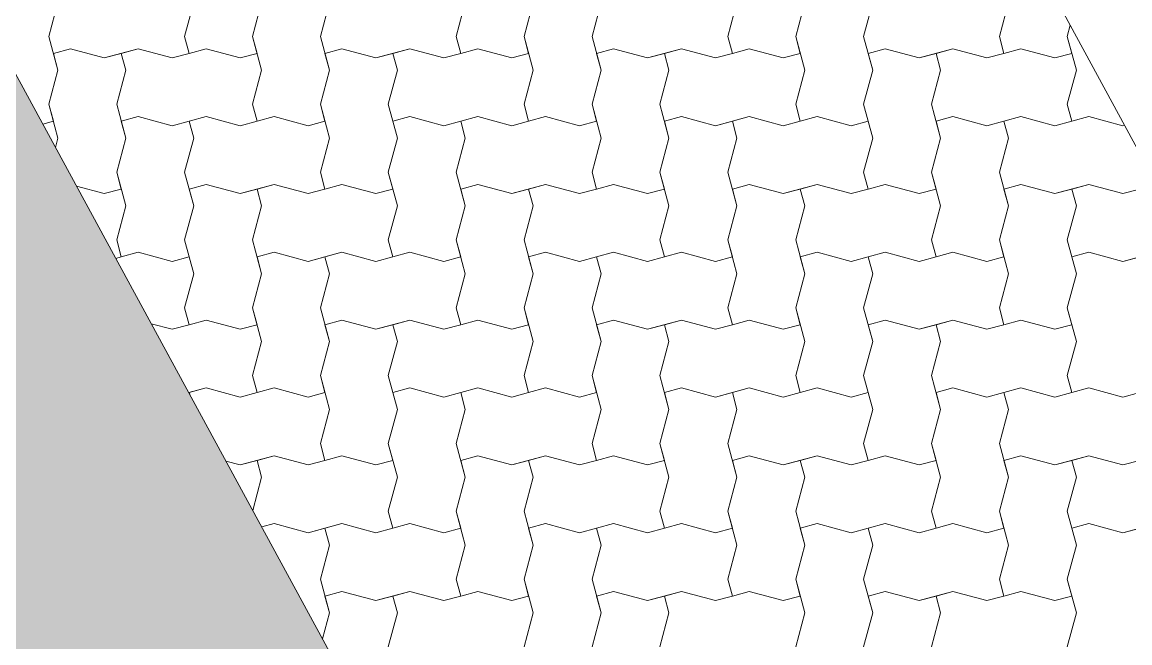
# Model space of a CAD drawing. Header units: metres. Extents: x -111189 to -108577, y -72951 to -72647.
# Drawn here: x -111169.304 to -111167.673, y -72939.542 to -72938.627 of the extents above; entities that cross this region are included whole.
import ezdxf

# ---------------------------------------------------------------- set-up
doc = ezdxf.new("R2010")
doc.units = ezdxf.units.M
doc.header["$MEASUREMENT"] = 0
doc.set_wipeout_variables(frame=1)
doc.linetypes.add('Wipeout_Contour', pattern=[1, 0, -1])
for name, color, linetype in [('02 - ESTRADAS', 7, 'Continuous'), ('02 - PASSEIOS', 7, 'Continuous'), ('Planta Piso -1_1_01 - TERRENO PROPOSTO', 7, 'Continuous')]:
    doc.layers.add(name, color=color, linetype=linetype)

# ---------------------------------------------------------------- blocks, each defined once
blk = doc.blocks.new('Malha_7_1', base_point=(-111182.45, -72914.5203))
at = {"layer": '02 - ESTRADAS', "linetype": 'Continuous', "lineweight": 0}
blk.add_hatch(color=59, dxfattribs=at).paths.add_polyline_path([(-111182.45, -72914.5203), (-111188.8126, -72916.4733), (-111186.8713, -72920.0457), (-111184.43, -72924.5384), (-111179.542, -72933.5337), (-111178.9858, -72934.5573), (-111177.1266, -72937.9788), (-111170.2715, -72950.5942), (-111163.9365, -72948.6033), (-111171.3979, -72934.867), (-111173.1932, -72931.5618), (-111177.5277, -72923.5822), (-111178.6992, -72921.4255), (-111179.283, -72920.3506), (-111181.1398, -72916.9324)])
at = {"layer": '02 - ESTRADAS', "color": 7, "linetype": 'Continuous', "lineweight": 13, "flags": 128}
blk.add_lwpolyline([(-111182.45, -72914.5203), (-111181.1398, -72916.9324), (-111179.283, -72920.3506), (-111178.6992, -72921.4255), (-111177.5277, -72923.5822), (-111173.1932, -72931.5618), (-111171.3979, -72934.867), (-111163.9365, -72948.6033), (-111170.2715, -72950.5942), (-111177.1266, -72937.9788), (-111178.9858, -72934.5573), (-111179.542, -72933.5337), (-111184.43, -72924.5384), (-111186.8713, -72920.0457), (-111188.8126, -72916.4733)], close=True, dxfattribs=at)
blk = doc.blocks.new('*X25', base_point=(-110957.0649, -73026.2797))
at = {"layer": '02 - PASSEIOS', "color": 253, "linetype": 'Continuous', "lineweight": 9}
for p, q in [((-111169.2515, -72938.598), (-111169.2649, -72938.648)), ((-111169.0515, -72938.598), (-111169.0649, -72938.648)), ((-111168.9515, -72938.598), (-111168.9649, -72938.648)), ((-111168.9515, -72938.598), (-111168.9649, -72938.648)), ((-111168.8515, -72938.598), (-111168.8649, -72938.648)), ((-111168.6515, -72938.598), (-111168.6649, -72938.648)), ((-111168.5515, -72938.598), (-111168.5649, -72938.648)), ((-111168.5515, -72938.598), (-111168.5649, -72938.648)), ((-111168.4515, -72938.598), (-111168.4649, -72938.648)), ((-111168.2515, -72938.598), (-111168.2649, -72938.648)), ((-111168.1515, -72938.598), (-111168.1649, -72938.648)), ((-111168.1515, -72938.598), (-111168.1649, -72938.648)), ((-111168.0515, -72938.598), (-111168.0649, -72938.648)), ((-111167.8515, -72938.598), (-111167.8649, -72938.648)), ((-111167.7604, -72938.6315), (-111167.7649, -72938.648)), ((-111167.7604, -72938.6315), (-111167.7649, -72938.648)), ((-111169.2649, -72938.648), (-111169.2515, -72938.698)), ((-111169.0649, -72938.648), (-111169.0582, -72938.673)), ((-111168.9649, -72938.648), (-111168.9582, -72938.673)), ((-111168.9649, -72938.648), (-111168.9515, -72938.698)), ((-111168.8649, -72938.648), (-111168.8515, -72938.698)), ((-111168.6649, -72938.648), (-111168.6582, -72938.673)), ((-111168.5649, -72938.648), (-111168.5582, -72938.673)), ((-111168.5649, -72938.648), (-111168.5515, -72938.698)), ((-111168.4649, -72938.648), (-111168.4515, -72938.698)), ((-111168.2649, -72938.648), (-111168.2582, -72938.673)), ((-111168.1649, -72938.648), (-111168.1582, -72938.673)), ((-111168.1649, -72938.648), (-111168.1515, -72938.698)), ((-111168.0649, -72938.648), (-111168.0515, -72938.698)), ((-111167.8649, -72938.648), (-111167.8582, -72938.673)), ((-111167.7649, -72938.648), (-111167.7582, -72938.673)), ((-111167.7649, -72938.648), (-111167.7515, -72938.698)), ((-111169.2332, -72938.6663), (-111169.2582, -72938.673)), ((-111169.2332, -72938.6663), (-111169.2582, -72938.673)), ((-111169.2515, -72938.698), (-111169.2582, -72938.673)), ((-111169.2332, -72938.6663), (-111169.1832, -72938.6797)), ((-111169.2332, -72938.6663), (-111169.1832, -72938.6797)), ((-111169.1832, -72938.6797), (-111169.1332, -72938.6663)), ((-111169.1832, -72938.6797), (-111169.1582, -72938.673)), ((-111169.1332, -72938.6663), (-111169.1582, -72938.673)), ((-111169.1515, -72938.698), (-111169.1582, -72938.673)), ((-111169.1332, -72938.6663), (-111169.0832, -72938.6797)), ((-111169.1332, -72938.6663), (-111169.0832, -72938.6797)), ((-111169.0832, -72938.6797), (-111169.0582, -72938.673)), ((-111169.0832, -72938.6797), (-111169.0582, -72938.673)), ((-111169.0332, -72938.6663), (-111169.0582, -72938.673)), ((-111169.0332, -72938.6663), (-111168.9832, -72938.6797)), ((-111168.9832, -72938.6797), (-111168.9582, -72938.673)), ((-111168.8332, -72938.6663), (-111168.8582, -72938.673)), ((-111168.8332, -72938.6663), (-111168.8582, -72938.673)), ((-111168.8515, -72938.698), (-111168.8582, -72938.673)), ((-111168.8332, -72938.6663), (-111168.7832, -72938.6797)), ((-111168.8332, -72938.6663), (-111168.7832, -72938.6797)), ((-111168.7832, -72938.6797), (-111168.7332, -72938.6663)), ((-111168.7832, -72938.6797), (-111168.7582, -72938.673)), ((-111168.7332, -72938.6663), (-111168.7582, -72938.673)), ((-111168.7515, -72938.698), (-111168.7582, -72938.673)), ((-111168.7332, -72938.6663), (-111168.6832, -72938.6797)), ((-111168.7332, -72938.6663), (-111168.6832, -72938.6797)), ((-111168.6832, -72938.6797), (-111168.6582, -72938.673)), ((-111168.6832, -72938.6797), (-111168.6582, -72938.673)), ((-111168.6332, -72938.6663), (-111168.6582, -72938.673)), ((-111168.6332, -72938.6663), (-111168.5832, -72938.6797)), ((-111168.5832, -72938.6797), (-111168.5582, -72938.673)), ((-111168.4332, -72938.6663), (-111168.4582, -72938.673)), ((-111168.4332, -72938.6663), (-111168.4582, -72938.673)), ((-111168.4515, -72938.698), (-111168.4582, -72938.673)), ((-111168.4332, -72938.6663), (-111168.3832, -72938.6797)), ((-111168.4332, -72938.6663), (-111168.3832, -72938.6797)), ((-111168.3832, -72938.6797), (-111168.3332, -72938.6663)), ((-111168.3832, -72938.6797), (-111168.3582, -72938.673)), ((-111168.3332, -72938.6663), (-111168.3582, -72938.673)), ((-111168.3515, -72938.698), (-111168.3582, -72938.673)), ((-111168.3332, -72938.6663), (-111168.2832, -72938.6797)), ((-111168.3332, -72938.6663), (-111168.2832, -72938.6797)), ((-111168.2832, -72938.6797), (-111168.2582, -72938.673)), ((-111168.2832, -72938.6797), (-111168.2582, -72938.673)), ((-111168.2332, -72938.6663), (-111168.2582, -72938.673)), ((-111168.2332, -72938.6663), (-111168.1832, -72938.6797)), ((-111168.1832, -72938.6797), (-111168.1582, -72938.673)), ((-111168.0332, -72938.6663), (-111168.0582, -72938.673)), ((-111168.0332, -72938.6663), (-111168.0582, -72938.673)), ((-111168.0515, -72938.698), (-111168.0582, -72938.673)), ((-111168.0332, -72938.6663), (-111167.9832, -72938.6797)), ((-111168.0332, -72938.6663), (-111167.9832, -72938.6797)), ((-111167.9832, -72938.6797), (-111167.9332, -72938.6663)), ((-111167.9832, -72938.6797), (-111167.9582, -72938.673)), ((-111167.9332, -72938.6663), (-111167.9582, -72938.673)), ((-111167.9515, -72938.698), (-111167.9582, -72938.673)), ((-111167.9332, -72938.6663), (-111167.8832, -72938.6797)), ((-111167.9332, -72938.6663), (-111167.8832, -72938.6797)), ((-111167.8832, -72938.6797), (-111167.8582, -72938.673)), ((-111167.8832, -72938.6797), (-111167.8582, -72938.673)), ((-111167.8332, -72938.6663), (-111167.8582, -72938.673)), ((-111167.8332, -72938.6663), (-111167.7832, -72938.6797)), ((-111167.7832, -72938.6797), (-111167.7582, -72938.673)), ((-111169.2515, -72938.698), (-111169.2649, -72938.748)), ((-111169.2515, -72938.698), (-111169.2649, -72938.748)), ((-111169.1515, -72938.698), (-111169.1649, -72938.748)), ((-111168.9515, -72938.698), (-111168.9649, -72938.748)), ((-111168.8515, -72938.698), (-111168.8649, -72938.748)), ((-111168.8515, -72938.698), (-111168.8649, -72938.748)), ((-111168.7515, -72938.698), (-111168.7649, -72938.748)), ((-111168.5515, -72938.698), (-111168.5649, -72938.748)), ((-111168.4515, -72938.698), (-111168.4649, -72938.748)), ((-111168.4515, -72938.698), (-111168.4649, -72938.748)), ((-111168.3515, -72938.698), (-111168.3649, -72938.748)), ((-111168.1515, -72938.698), (-111168.1649, -72938.748)), ((-111168.0515, -72938.698), (-111168.0649, -72938.748)), ((-111168.0515, -72938.698), (-111168.0649, -72938.748)), ((-111167.9515, -72938.698), (-111167.9649, -72938.748)), ((-111167.7515, -72938.698), (-111167.7649, -72938.748)), ((-111169.2649, -72938.748), (-111169.2582, -72938.773)), ((-111169.2649, -72938.748), (-111169.2515, -72938.798)), ((-111169.1649, -72938.748), (-111169.1515, -72938.798)), ((-111168.9649, -72938.748), (-111168.9582, -72938.773)), ((-111168.8649, -72938.748), (-111168.8582, -72938.773)), ((-111168.8649, -72938.748), (-111168.8515, -72938.798)), ((-111168.7649, -72938.748), (-111168.7515, -72938.798)), ((-111168.5649, -72938.748), (-111168.5582, -72938.773)), ((-111168.4649, -72938.748), (-111168.4582, -72938.773)), ((-111168.4649, -72938.748), (-111168.4515, -72938.798)), ((-111168.3649, -72938.748), (-111168.3515, -72938.798)), ((-111168.1649, -72938.748), (-111168.1582, -72938.773)), ((-111168.0649, -72938.748), (-111168.0582, -72938.773)), ((-111168.0649, -72938.748), (-111168.0515, -72938.798)), ((-111167.9649, -72938.748), (-111167.9515, -72938.798)), ((-111167.7649, -72938.748), (-111167.7582, -72938.773)), ((-111169.1332, -72938.7663), (-111169.1582, -72938.773)), ((-111169.1332, -72938.7663), (-111169.1582, -72938.773)), ((-111169.1332, -72938.7663), (-111169.0832, -72938.7797)), ((-111169.1332, -72938.7663), (-111169.0832, -72938.7797)), ((-111169.0832, -72938.7797), (-111169.0332, -72938.7663)), ((-111169.0332, -72938.7663), (-111169.0582, -72938.773)), ((-111169.0332, -72938.7663), (-111168.9832, -72938.7797)), ((-111169.0332, -72938.7663), (-111168.9832, -72938.7797)), ((-111168.9332, -72938.7663), (-111168.9582, -72938.773)), ((-111168.9332, -72938.7663), (-111168.8832, -72938.7797)), ((-111168.7332, -72938.7663), (-111168.7582, -72938.773)), ((-111168.7332, -72938.7663), (-111168.7582, -72938.773)), ((-111168.7332, -72938.7663), (-111168.6832, -72938.7797)), ((-111168.7332, -72938.7663), (-111168.6832, -72938.7797)), ((-111168.6832, -72938.7797), (-111168.6332, -72938.7663)), ((-111168.6332, -72938.7663), (-111168.6582, -72938.773)), ((-111168.6332, -72938.7663), (-111168.5832, -72938.7797)), ((-111168.6332, -72938.7663), (-111168.5832, -72938.7797)), ((-111168.5332, -72938.7663), (-111168.5582, -72938.773)), ((-111168.5332, -72938.7663), (-111168.4832, -72938.7797)), ((-111168.3332, -72938.7663), (-111168.3582, -72938.773)), ((-111168.3332, -72938.7663), (-111168.3582, -72938.773)), ((-111168.3332, -72938.7663), (-111168.2832, -72938.7797)), ((-111168.3332, -72938.7663), (-111168.2832, -72938.7797)), ((-111168.2832, -72938.7797), (-111168.2332, -72938.7663)), ((-111168.2332, -72938.7663), (-111168.2582, -72938.773)), ((-111168.2332, -72938.7663), (-111168.1832, -72938.7797)), ((-111168.2332, -72938.7663), (-111168.1832, -72938.7797)), ((-111168.1332, -72938.7663), (-111168.1582, -72938.773)), ((-111168.1332, -72938.7663), (-111168.0832, -72938.7797)), ((-111167.9332, -72938.7663), (-111167.9582, -72938.773)), ((-111167.9332, -72938.7663), (-111167.9582, -72938.773)), ((-111167.9332, -72938.7663), (-111167.8832, -72938.7797)), ((-111167.9332, -72938.7663), (-111167.8832, -72938.7797)), ((-111167.8832, -72938.7797), (-111167.8332, -72938.7663)), ((-111167.8332, -72938.7663), (-111167.8582, -72938.773)), ((-111167.8332, -72938.7663), (-111167.7832, -72938.7797)), ((-111167.8332, -72938.7663), (-111167.7832, -72938.7797)), ((-111167.7332, -72938.7663), (-111167.7582, -72938.773)), ((-111167.7332, -72938.7663), (-111167.6832, -72938.7797)), ((-111169.2739, -72938.7772), (-111169.2582, -72938.773)), ((-111169.1515, -72938.798), (-111169.1582, -72938.773)), ((-111169.0832, -72938.7797), (-111169.0582, -72938.773)), ((-111169.0515, -72938.798), (-111169.0582, -72938.773)), ((-111168.9832, -72938.7797), (-111168.9582, -72938.773)), ((-111168.9832, -72938.7797), (-111168.9582, -72938.773)), ((-111168.8832, -72938.7797), (-111168.8582, -72938.773)), ((-111168.7515, -72938.798), (-111168.7582, -72938.773)), ((-111168.6832, -72938.7797), (-111168.6582, -72938.773)), ((-111168.6515, -72938.798), (-111168.6582, -72938.773)), ((-111168.5832, -72938.7797), (-111168.5582, -72938.773)), ((-111168.5832, -72938.7797), (-111168.5582, -72938.773)), ((-111168.4832, -72938.7797), (-111168.4582, -72938.773)), ((-111168.3515, -72938.798), (-111168.3582, -72938.773)), ((-111168.2832, -72938.7797), (-111168.2582, -72938.773)), ((-111168.2515, -72938.798), (-111168.2582, -72938.773)), ((-111168.1832, -72938.7797), (-111168.1582, -72938.773)), ((-111168.1832, -72938.7797), (-111168.1582, -72938.773)), ((-111168.0832, -72938.7797), (-111168.0582, -72938.773)), ((-111167.9515, -72938.798), (-111167.9582, -72938.773)), ((-111167.8832, -72938.7797), (-111167.8582, -72938.773)), ((-111167.8515, -72938.798), (-111167.8582, -72938.773)), ((-111167.7832, -72938.7797), (-111167.7582, -72938.773)), ((-111167.7832, -72938.7797), (-111167.7582, -72938.773)), ((-111167.6832, -72938.7797), (-111167.6806, -72938.779)), ((-111169.2515, -72938.798), (-111169.2551, -72938.8117)), ((-111169.1515, -72938.798), (-111169.1649, -72938.848)), ((-111169.1515, -72938.798), (-111169.1649, -72938.848)), ((-111169.0515, -72938.798), (-111169.0649, -72938.848)), ((-111168.8515, -72938.798), (-111168.8649, -72938.848)), ((-111168.7515, -72938.798), (-111168.7649, -72938.848)), ((-111168.7515, -72938.798), (-111168.7649, -72938.848)), ((-111168.6515, -72938.798), (-111168.6649, -72938.848)), ((-111168.4515, -72938.798), (-111168.4649, -72938.848)), ((-111168.3515, -72938.798), (-111168.3649, -72938.848)), ((-111168.3515, -72938.798), (-111168.3649, -72938.848)), ((-111168.2515, -72938.798), (-111168.2649, -72938.848)), ((-111168.0515, -72938.798), (-111168.0649, -72938.848)), ((-111167.9515, -72938.798), (-111167.9649, -72938.848)), ((-111167.9515, -72938.798), (-111167.9649, -72938.848)), ((-111167.8515, -72938.798), (-111167.8649, -72938.848)), ((-111169.1649, -72938.848), (-111169.1582, -72938.873)), ((-111169.1649, -72938.848), (-111169.1515, -72938.898)), ((-111169.0649, -72938.848), (-111169.0515, -72938.898)), ((-111168.8649, -72938.848), (-111168.8582, -72938.873)), ((-111168.7649, -72938.848), (-111168.7582, -72938.873)), ((-111168.7649, -72938.848), (-111168.7515, -72938.898)), ((-111168.6649, -72938.848), (-111168.6515, -72938.898)), ((-111168.4649, -72938.848), (-111168.4582, -72938.873)), ((-111168.3649, -72938.848), (-111168.3582, -72938.873)), ((-111168.3649, -72938.848), (-111168.3515, -72938.898)), ((-111168.2649, -72938.848), (-111168.2515, -72938.898)), ((-111168.0649, -72938.848), (-111168.0582, -72938.873)), ((-111167.9649, -72938.848), (-111167.9582, -72938.873)), ((-111167.9649, -72938.848), (-111167.9515, -72938.898)), ((-111167.8649, -72938.848), (-111167.8515, -72938.898)), ((-111169.2242, -72938.8687), (-111169.1832, -72938.8797)), ((-111169.0332, -72938.8663), (-111169.0582, -72938.873)), ((-111169.0332, -72938.8663), (-111169.0582, -72938.873)), ((-111169.0332, -72938.8663), (-111168.9832, -72938.8797)), ((-111169.0332, -72938.8663), (-111168.9832, -72938.8797)), ((-111168.9832, -72938.8797), (-111168.9332, -72938.8663)), ((-111168.9332, -72938.8663), (-111168.9582, -72938.873)), ((-111168.9332, -72938.8663), (-111168.8832, -72938.8797)), ((-111168.9332, -72938.8663), (-111168.8832, -72938.8797)), ((-111168.8332, -72938.8663), (-111168.8582, -72938.873)), ((-111168.8332, -72938.8663), (-111168.7832, -72938.8797)), ((-111168.6332, -72938.8663), (-111168.6582, -72938.873)), ((-111168.6332, -72938.8663), (-111168.6582, -72938.873)), ((-111168.6332, -72938.8663), (-111168.5832, -72938.8797)), ((-111168.6332, -72938.8663), (-111168.5832, -72938.8797)), ((-111168.5832, -72938.8797), (-111168.5332, -72938.8663)), ((-111168.5332, -72938.8663), (-111168.5582, -72938.873)), ((-111168.5332, -72938.8663), (-111168.4832, -72938.8797)), ((-111168.5332, -72938.8663), (-111168.4832, -72938.8797)), ((-111168.4332, -72938.8663), (-111168.4582, -72938.873)), ((-111168.4332, -72938.8663), (-111168.3832, -72938.8797)), ((-111168.2332, -72938.8663), (-111168.2582, -72938.873)), ((-111168.2332, -72938.8663), (-111168.2582, -72938.873)), ((-111168.2332, -72938.8663), (-111168.1832, -72938.8797)), ((-111168.2332, -72938.8663), (-111168.1832, -72938.8797)), ((-111168.1832, -72938.8797), (-111168.1332, -72938.8663)), ((-111168.1332, -72938.8663), (-111168.1582, -72938.873)), ((-111168.1332, -72938.8663), (-111168.0832, -72938.8797)), ((-111168.1332, -72938.8663), (-111168.0832, -72938.8797)), ((-111168.0332, -72938.8663), (-111168.0582, -72938.873)), ((-111168.0332, -72938.8663), (-111167.9832, -72938.8797)), ((-111167.8332, -72938.8663), (-111167.8582, -72938.873)), ((-111167.8332, -72938.8663), (-111167.8582, -72938.873)), ((-111167.8332, -72938.8663), (-111167.7832, -72938.8797)), ((-111167.8332, -72938.8663), (-111167.7832, -72938.8797)), ((-111167.7832, -72938.8797), (-111167.7332, -72938.8663)), ((-111167.7332, -72938.8663), (-111167.7582, -72938.873)), ((-111167.7332, -72938.8663), (-111167.6832, -72938.8797)), ((-111167.7332, -72938.8663), (-111167.6832, -72938.8797)), ((-111169.1832, -72938.8797), (-111169.1582, -72938.873)), ((-111169.0515, -72938.898), (-111169.0582, -72938.873)), ((-111168.9832, -72938.8797), (-111168.9582, -72938.873)), ((-111168.9515, -72938.898), (-111168.9582, -72938.873)), ((-111168.8832, -72938.8797), (-111168.8582, -72938.873)), ((-111168.8832, -72938.8797), (-111168.8582, -72938.873)), ((-111168.7832, -72938.8797), (-111168.7582, -72938.873)), ((-111168.6515, -72938.898), (-111168.6582, -72938.873)), ((-111168.5832, -72938.8797), (-111168.5582, -72938.873)), ((-111168.5515, -72938.898), (-111168.5582, -72938.873)), ((-111168.4832, -72938.8797), (-111168.4582, -72938.873)), ((-111168.4832, -72938.8797), (-111168.4582, -72938.873)), ((-111168.3832, -72938.8797), (-111168.3582, -72938.873)), ((-111168.2515, -72938.898), (-111168.2582, -72938.873)), ((-111168.1832, -72938.8797), (-111168.1582, -72938.873)), ((-111168.1515, -72938.898), (-111168.1582, -72938.873)), ((-111168.0832, -72938.8797), (-111168.0582, -72938.873)), ((-111168.0832, -72938.8797), (-111168.0582, -72938.873)), ((-111167.9832, -72938.8797), (-111167.9582, -72938.873)), ((-111167.8515, -72938.898), (-111167.8582, -72938.873)), ((-111167.7832, -72938.8797), (-111167.7582, -72938.873)), ((-111167.7515, -72938.898), (-111167.7582, -72938.873)), ((-111167.6832, -72938.8797), (-111167.6582, -72938.873)), ((-111167.6832, -72938.8797), (-111167.6582, -72938.873)), ((-111169.1515, -72938.898), (-111169.1649, -72938.948)), ((-111169.0515, -72938.898), (-111169.0649, -72938.948)), ((-111169.0515, -72938.898), (-111169.0649, -72938.948)), ((-111168.9515, -72938.898), (-111168.9649, -72938.948)), ((-111168.7515, -72938.898), (-111168.7649, -72938.948)), ((-111168.6515, -72938.898), (-111168.6649, -72938.948)), ((-111168.6515, -72938.898), (-111168.6649, -72938.948)), ((-111168.5515, -72938.898), (-111168.5649, -72938.948)), ((-111168.3515, -72938.898), (-111168.3649, -72938.948)), ((-111168.2515, -72938.898), (-111168.2649, -72938.948)), ((-111168.2515, -72938.898), (-111168.2649, -72938.948)), ((-111168.1515, -72938.898), (-111168.1649, -72938.948)), ((-111167.9515, -72938.898), (-111167.9649, -72938.948)), ((-111167.8515, -72938.898), (-111167.8649, -72938.948)), ((-111167.8515, -72938.898), (-111167.8649, -72938.948)), ((-111167.7515, -72938.898), (-111167.7649, -72938.948)), ((-111169.1649, -72938.948), (-111169.1582, -72938.973)), ((-111169.0649, -72938.948), (-111169.0582, -72938.973)), ((-111169.0649, -72938.948), (-111169.0515, -72938.998)), ((-111168.9649, -72938.948), (-111168.9515, -72938.998)), ((-111168.7649, -72938.948), (-111168.7582, -72938.973)), ((-111168.6649, -72938.948), (-111168.6582, -72938.973)), ((-111168.6649, -72938.948), (-111168.6515, -72938.998)), ((-111168.5649, -72938.948), (-111168.5515, -72938.998)), ((-111168.3649, -72938.948), (-111168.3582, -72938.973)), ((-111168.2649, -72938.948), (-111168.2582, -72938.973)), ((-111168.2649, -72938.948), (-111168.2515, -72938.998)), ((-111168.1649, -72938.948), (-111168.1515, -72938.998)), ((-111167.9649, -72938.948), (-111167.9582, -72938.973)), ((-111167.8649, -72938.948), (-111167.8582, -72938.973)), ((-111167.8649, -72938.948), (-111167.8515, -72938.998)), ((-111167.7649, -72938.948), (-111167.7515, -72938.998)), ((-111169.1332, -72938.9663), (-111169.1582, -72938.973)), ((-111169.1332, -72938.9663), (-111169.0832, -72938.9797)), ((-111168.9332, -72938.9663), (-111168.9582, -72938.973)), ((-111168.9332, -72938.9663), (-111168.9582, -72938.973)), ((-111168.9332, -72938.9663), (-111168.8832, -72938.9797)), ((-111168.9332, -72938.9663), (-111168.8832, -72938.9797)), ((-111168.8832, -72938.9797), (-111168.8332, -72938.9663)), ((-111168.8332, -72938.9663), (-111168.8582, -72938.973)), ((-111168.8332, -72938.9663), (-111168.7832, -72938.9797)), ((-111168.8332, -72938.9663), (-111168.7832, -72938.9797)), ((-111168.7332, -72938.9663), (-111168.7582, -72938.973)), ((-111168.7332, -72938.9663), (-111168.6832, -72938.9797)), ((-111168.5332, -72938.9663), (-111168.5582, -72938.973)), ((-111168.5332, -72938.9663), (-111168.5582, -72938.973)), ((-111168.5332, -72938.9663), (-111168.4832, -72938.9797)), ((-111168.5332, -72938.9663), (-111168.4832, -72938.9797)), ((-111168.4832, -72938.9797), (-111168.4332, -72938.9663)), ((-111168.4332, -72938.9663), (-111168.4582, -72938.973)), ((-111168.4332, -72938.9663), (-111168.3832, -72938.9797)), ((-111168.4332, -72938.9663), (-111168.3832, -72938.9797)), ((-111168.3332, -72938.9663), (-111168.3582, -72938.973)), ((-111168.3332, -72938.9663), (-111168.2832, -72938.9797)), ((-111168.1332, -72938.9663), (-111168.1582, -72938.973)), ((-111168.1332, -72938.9663), (-111168.1582, -72938.973)), ((-111168.1332, -72938.9663), (-111168.0832, -72938.9797)), ((-111168.1332, -72938.9663), (-111168.0832, -72938.9797)), ((-111168.0832, -72938.9797), (-111168.0332, -72938.9663)), ((-111168.0332, -72938.9663), (-111168.0582, -72938.973)), ((-111168.0332, -72938.9663), (-111167.9832, -72938.9797)), ((-111168.0332, -72938.9663), (-111167.9832, -72938.9797)), ((-111167.9332, -72938.9663), (-111167.9582, -72938.973)), ((-111167.9332, -72938.9663), (-111167.8832, -72938.9797)), ((-111167.7332, -72938.9663), (-111167.7582, -72938.973)), ((-111167.7332, -72938.9663), (-111167.7582, -72938.973)), ((-111167.7332, -72938.9663), (-111167.6832, -72938.9797)), ((-111167.7332, -72938.9663), (-111167.6832, -72938.9797)), ((-111167.6832, -72938.9797), (-111167.6332, -72938.9663)), ((-111169.1663, -72938.9752), (-111169.1582, -72938.973)), ((-111169.1663, -72938.9752), (-111169.1582, -72938.973)), ((-111169.0832, -72938.9797), (-111169.0582, -72938.973)), ((-111168.9515, -72938.998), (-111168.9582, -72938.973)), ((-111168.8832, -72938.9797), (-111168.8582, -72938.973)), ((-111168.8515, -72938.998), (-111168.8582, -72938.973)), ((-111168.7832, -72938.9797), (-111168.7582, -72938.973)), ((-111168.7832, -72938.9797), (-111168.7582, -72938.973)), ((-111168.6832, -72938.9797), (-111168.6582, -72938.973)), ((-111168.5515, -72938.998), (-111168.5582, -72938.973)), ((-111168.4832, -72938.9797), (-111168.4582, -72938.973)), ((-111168.4515, -72938.998), (-111168.4582, -72938.973)), ((-111168.3832, -72938.9797), (-111168.3582, -72938.973)), ((-111168.3832, -72938.9797), (-111168.3582, -72938.973)), ((-111168.2832, -72938.9797), (-111168.2582, -72938.973)), ((-111168.1515, -72938.998), (-111168.1582, -72938.973)), ((-111168.0832, -72938.9797), (-111168.0582, -72938.973)), ((-111168.0515, -72938.998), (-111168.0582, -72938.973)), ((-111167.9832, -72938.9797), (-111167.9582, -72938.973)), ((-111167.9832, -72938.9797), (-111167.9582, -72938.973)), ((-111167.8832, -72938.9797), (-111167.8582, -72938.973)), ((-111167.7515, -72938.998), (-111167.7582, -72938.973)), ((-111167.6832, -72938.9797), (-111167.6582, -72938.973)), ((-111169.0515, -72938.998), (-111169.0649, -72939.048)), ((-111168.9515, -72938.998), (-111168.9649, -72939.048)), ((-111168.9515, -72938.998), (-111168.9649, -72939.048)), ((-111168.8515, -72938.998), (-111168.8649, -72939.048)), ((-111168.6515, -72938.998), (-111168.6649, -72939.048)), ((-111168.5515, -72938.998), (-111168.5649, -72939.048)), ((-111168.5515, -72938.998), (-111168.5649, -72939.048)), ((-111168.4515, -72938.998), (-111168.4649, -72939.048)), ((-111168.2515, -72938.998), (-111168.2649, -72939.048)), ((-111168.1515, -72938.998), (-111168.1649, -72939.048)), ((-111168.1515, -72938.998), (-111168.1649, -72939.048)), ((-111168.0515, -72938.998), (-111168.0649, -72939.048)), ((-111167.8515, -72938.998), (-111167.8649, -72939.048)), ((-111167.7515, -72938.998), (-111167.7649, -72939.048)), ((-111167.7515, -72938.998), (-111167.7649, -72939.048)), ((-111169.0649, -72939.048), (-111169.0582, -72939.073)), ((-111168.9649, -72939.048), (-111168.9582, -72939.073)), ((-111168.9649, -72939.048), (-111168.9515, -72939.098)), ((-111168.8649, -72939.048), (-111168.8515, -72939.098)), ((-111168.6649, -72939.048), (-111168.6582, -72939.073)), ((-111168.5649, -72939.048), (-111168.5582, -72939.073)), ((-111168.5649, -72939.048), (-111168.5515, -72939.098)), ((-111168.4649, -72939.048), (-111168.4515, -72939.098)), ((-111168.2649, -72939.048), (-111168.2582, -72939.073)), ((-111168.1649, -72939.048), (-111168.1582, -72939.073)), ((-111168.1649, -72939.048), (-111168.1515, -72939.098)), ((-111168.0649, -72939.048), (-111168.0515, -72939.098)), ((-111167.8649, -72939.048), (-111167.8582, -72939.073)), ((-111167.7649, -72939.048), (-111167.7582, -72939.073)), ((-111167.7649, -72939.048), (-111167.7515, -72939.098)), ((-111169.0332, -72939.0663), (-111169.0582, -72939.073)), ((-111169.0332, -72939.0663), (-111168.9832, -72939.0797)), ((-111168.8332, -72939.0663), (-111168.8582, -72939.073)), ((-111168.8332, -72939.0663), (-111168.8582, -72939.073)), ((-111168.8332, -72939.0663), (-111168.7832, -72939.0797)), ((-111168.8332, -72939.0663), (-111168.7832, -72939.0797)), ((-111168.7832, -72939.0797), (-111168.7332, -72939.0663)), ((-111168.7332, -72939.0663), (-111168.7582, -72939.073)), ((-111168.7332, -72939.0663), (-111168.6832, -72939.0797)), ((-111168.7332, -72939.0663), (-111168.6832, -72939.0797)), ((-111168.6332, -72939.0663), (-111168.6582, -72939.073)), ((-111168.6332, -72939.0663), (-111168.5832, -72939.0797)), ((-111168.4332, -72939.0663), (-111168.4582, -72939.073)), ((-111168.4332, -72939.0663), (-111168.4582, -72939.073)), ((-111168.4332, -72939.0663), (-111168.3832, -72939.0797)), ((-111168.4332, -72939.0663), (-111168.3832, -72939.0797)), ((-111168.3832, -72939.0797), (-111168.3332, -72939.0663)), ((-111168.3332, -72939.0663), (-111168.3582, -72939.073)), ((-111168.3332, -72939.0663), (-111168.2832, -72939.0797)), ((-111168.3332, -72939.0663), (-111168.2832, -72939.0797)), ((-111168.2332, -72939.0663), (-111168.2582, -72939.073)), ((-111168.2332, -72939.0663), (-111168.1832, -72939.0797)), ((-111168.0332, -72939.0663), (-111168.0582, -72939.073)), ((-111168.0332, -72939.0663), (-111168.0582, -72939.073)), ((-111168.0332, -72939.0663), (-111167.9832, -72939.0797)), ((-111168.0332, -72939.0663), (-111167.9832, -72939.0797)), ((-111167.9832, -72939.0797), (-111167.9332, -72939.0663)), ((-111167.9332, -72939.0663), (-111167.9582, -72939.073)), ((-111167.9332, -72939.0663), (-111167.8832, -72939.0797)), ((-111167.9332, -72939.0663), (-111167.8832, -72939.0797)), ((-111167.8332, -72939.0663), (-111167.8582, -72939.073)), ((-111167.8332, -72939.0663), (-111167.7832, -72939.0797)), ((-111169.1141, -72939.0715), (-111169.0832, -72939.0797)), ((-111169.1141, -72939.0715), (-111169.0832, -72939.0797)), ((-111169.0832, -72939.0797), (-111169.0582, -72939.073)), ((-111169.0832, -72939.0797), (-111169.0582, -72939.073)), ((-111168.9832, -72939.0797), (-111168.9582, -72939.073)), ((-111168.8515, -72939.098), (-111168.8582, -72939.073)), ((-111168.7832, -72939.0797), (-111168.7582, -72939.073)), ((-111168.7515, -72939.098), (-111168.7582, -72939.073)), ((-111168.6832, -72939.0797), (-111168.6582, -72939.073)), ((-111168.6832, -72939.0797), (-111168.6582, -72939.073)), ((-111168.5832, -72939.0797), (-111168.5582, -72939.073)), ((-111168.4515, -72939.098), (-111168.4582, -72939.073)), ((-111168.3832, -72939.0797), (-111168.3582, -72939.073)), ((-111168.3515, -72939.098), (-111168.3582, -72939.073)), ((-111168.2832, -72939.0797), (-111168.2582, -72939.073)), ((-111168.2832, -72939.0797), (-111168.2582, -72939.073)), ((-111168.1832, -72939.0797), (-111168.1582, -72939.073)), ((-111168.0515, -72939.098), (-111168.0582, -72939.073)), ((-111167.9832, -72939.0797), (-111167.9582, -72939.073)), ((-111167.9515, -72939.098), (-111167.9582, -72939.073)), ((-111167.8832, -72939.0797), (-111167.8582, -72939.073)), ((-111167.8832, -72939.0797), (-111167.8582, -72939.073)), ((-111167.7832, -72939.0797), (-111167.7582, -72939.073)), ((-111168.9515, -72939.098), (-111168.9649, -72939.148)), ((-111168.8515, -72939.098), (-111168.8649, -72939.148)), ((-111168.8515, -72939.098), (-111168.8649, -72939.148)), ((-111168.7515, -72939.098), (-111168.7649, -72939.148)), ((-111168.5515, -72939.098), (-111168.5649, -72939.148)), ((-111168.4515, -72939.098), (-111168.4649, -72939.148)), ((-111168.4515, -72939.098), (-111168.4649, -72939.148)), ((-111168.3515, -72939.098), (-111168.3649, -72939.148)), ((-111168.1515, -72939.098), (-111168.1649, -72939.148)), ((-111168.0515, -72939.098), (-111168.0649, -72939.148)), ((-111168.0515, -72939.098), (-111168.0649, -72939.148)), ((-111167.9515, -72939.098), (-111167.9649, -72939.148)), ((-111167.7515, -72939.098), (-111167.7649, -72939.148)), ((-111168.9649, -72939.148), (-111168.9582, -72939.173)), ((-111168.8649, -72939.148), (-111168.8582, -72939.173)), ((-111168.8649, -72939.148), (-111168.8515, -72939.198)), ((-111168.7649, -72939.148), (-111168.7515, -72939.198)), ((-111168.5649, -72939.148), (-111168.5582, -72939.173)), ((-111168.4649, -72939.148), (-111168.4582, -72939.173)), ((-111168.4649, -72939.148), (-111168.4515, -72939.198)), ((-111168.3649, -72939.148), (-111168.3515, -72939.198)), ((-111168.1649, -72939.148), (-111168.1582, -72939.173)), ((-111168.0649, -72939.148), (-111168.0582, -72939.173)), ((-111168.0649, -72939.148), (-111168.0515, -72939.198)), ((-111167.9649, -72939.148), (-111167.9515, -72939.198)), ((-111167.7649, -72939.148), (-111167.7582, -72939.173)), ((-111169.0588, -72939.1732), (-111169.0332, -72939.1663)), ((-111169.0588, -72939.1732), (-111169.0582, -72939.173)), ((-111169.0332, -72939.1663), (-111169.0582, -72939.173)), ((-111169.0575, -72939.1756), (-111169.0582, -72939.173)), ((-111169.0332, -72939.1663), (-111168.9832, -72939.1797)), ((-111169.0332, -72939.1663), (-111168.9832, -72939.1797)), ((-111168.9832, -72939.1797), (-111168.9582, -72939.173)), ((-111168.9832, -72939.1797), (-111168.9582, -72939.173)), ((-111168.9332, -72939.1663), (-111168.9582, -72939.173)), ((-111168.9332, -72939.1663), (-111168.8832, -72939.1797)), ((-111168.8832, -72939.1797), (-111168.8582, -72939.173)), ((-111168.7332, -72939.1663), (-111168.7582, -72939.173)), ((-111168.7332, -72939.1663), (-111168.7582, -72939.173)), ((-111168.7515, -72939.198), (-111168.7582, -72939.173)), ((-111168.7332, -72939.1663), (-111168.6832, -72939.1797)), ((-111168.7332, -72939.1663), (-111168.6832, -72939.1797)), ((-111168.6832, -72939.1797), (-111168.6332, -72939.1663)), ((-111168.6832, -72939.1797), (-111168.6582, -72939.173)), ((-111168.6332, -72939.1663), (-111168.6582, -72939.173)), ((-111168.6515, -72939.198), (-111168.6582, -72939.173)), ((-111168.6332, -72939.1663), (-111168.5832, -72939.1797)), ((-111168.6332, -72939.1663), (-111168.5832, -72939.1797)), ((-111168.5832, -72939.1797), (-111168.5582, -72939.173)), ((-111168.5832, -72939.1797), (-111168.5582, -72939.173)), ((-111168.5332, -72939.1663), (-111168.5582, -72939.173)), ((-111168.5332, -72939.1663), (-111168.4832, -72939.1797)), ((-111168.4832, -72939.1797), (-111168.4582, -72939.173)), ((-111168.3332, -72939.1663), (-111168.3582, -72939.173)), ((-111168.3332, -72939.1663), (-111168.3582, -72939.173)), ((-111168.3515, -72939.198), (-111168.3582, -72939.173)), ((-111168.3332, -72939.1663), (-111168.2832, -72939.1797)), ((-111168.3332, -72939.1663), (-111168.2832, -72939.1797)), ((-111168.2832, -72939.1797), (-111168.2332, -72939.1663)), ((-111168.2832, -72939.1797), (-111168.2582, -72939.173)), ((-111168.2332, -72939.1663), (-111168.2582, -72939.173)), ((-111168.2515, -72939.198), (-111168.2582, -72939.173)), ((-111168.2332, -72939.1663), (-111168.1832, -72939.1797)), ((-111168.2332, -72939.1663), (-111168.1832, -72939.1797)), ((-111168.1832, -72939.1797), (-111168.1582, -72939.173)), ((-111168.1832, -72939.1797), (-111168.1582, -72939.173)), ((-111168.1332, -72939.1663), (-111168.1582, -72939.173)), ((-111168.1332, -72939.1663), (-111168.0832, -72939.1797)), ((-111168.0832, -72939.1797), (-111168.0582, -72939.173)), ((-111167.9332, -72939.1663), (-111167.9582, -72939.173)), ((-111167.9332, -72939.1663), (-111167.9582, -72939.173)), ((-111167.9515, -72939.198), (-111167.9582, -72939.173)), ((-111167.9332, -72939.1663), (-111167.8832, -72939.1797)), ((-111167.9332, -72939.1663), (-111167.8832, -72939.1797)), ((-111167.8832, -72939.1797), (-111167.8332, -72939.1663)), ((-111167.8832, -72939.1797), (-111167.8582, -72939.173)), ((-111167.8332, -72939.1663), (-111167.8582, -72939.173)), ((-111167.8515, -72939.198), (-111167.8582, -72939.173)), ((-111167.8332, -72939.1663), (-111167.7832, -72939.1797)), ((-111167.8332, -72939.1663), (-111167.7832, -72939.1797)), ((-111167.7832, -72939.1797), (-111167.7582, -72939.173)), ((-111167.7832, -72939.1797), (-111167.7582, -72939.173)), ((-111167.7332, -72939.1663), (-111167.7582, -72939.173)), ((-111167.7332, -72939.1663), (-111167.6832, -72939.1797)), ((-111167.6832, -72939.1797), (-111167.6582, -72939.173)), ((-111168.8515, -72939.198), (-111168.8649, -72939.248)), ((-111168.7515, -72939.198), (-111168.7649, -72939.248)), ((-111168.7515, -72939.198), (-111168.7649, -72939.248)), ((-111168.6515, -72939.198), (-111168.6649, -72939.248)), ((-111168.4515, -72939.198), (-111168.4649, -72939.248)), ((-111168.3515, -72939.198), (-111168.3649, -72939.248)), ((-111168.3515, -72939.198), (-111168.3649, -72939.248)), ((-111168.2515, -72939.198), (-111168.2649, -72939.248)), ((-111168.0515, -72939.198), (-111168.0649, -72939.248)), ((-111167.9515, -72939.198), (-111167.9649, -72939.248)), ((-111167.9515, -72939.198), (-111167.9649, -72939.248)), ((-111167.8515, -72939.198), (-111167.8649, -72939.248)), ((-111168.8649, -72939.248), (-111168.8582, -72939.273)), ((-111168.7649, -72939.248), (-111168.7582, -72939.273)), ((-111168.7649, -72939.248), (-111168.7515, -72939.298)), ((-111168.6649, -72939.248), (-111168.6515, -72939.298)), ((-111168.4649, -72939.248), (-111168.4582, -72939.273)), ((-111168.3649, -72939.248), (-111168.3582, -72939.273)), ((-111168.3649, -72939.248), (-111168.3515, -72939.298)), ((-111168.2649, -72939.248), (-111168.2515, -72939.298)), ((-111168.0649, -72939.248), (-111168.0582, -72939.273)), ((-111167.9649, -72939.248), (-111167.9582, -72939.273)), ((-111167.9649, -72939.248), (-111167.9515, -72939.298)), ((-111167.8649, -72939.248), (-111167.8515, -72939.298)), ((-111169.004, -72939.2742), (-111168.9832, -72939.2797)), ((-111169.004, -72939.2742), (-111168.9832, -72939.2797)), ((-111168.9832, -72939.2797), (-111168.9332, -72939.2663)), ((-111168.9832, -72939.2797), (-111168.9582, -72939.273)), ((-111168.9332, -72939.2663), (-111168.9582, -72939.273)), ((-111168.9515, -72939.298), (-111168.9582, -72939.273)), ((-111168.9332, -72939.2663), (-111168.8832, -72939.2797)), ((-111168.9332, -72939.2663), (-111168.8832, -72939.2797)), ((-111168.8832, -72939.2797), (-111168.8582, -72939.273)), ((-111168.8832, -72939.2797), (-111168.8582, -72939.273)), ((-111168.8332, -72939.2663), (-111168.8582, -72939.273)), ((-111168.8332, -72939.2663), (-111168.7832, -72939.2797)), ((-111168.7832, -72939.2797), (-111168.7582, -72939.273)), ((-111168.6332, -72939.2663), (-111168.6582, -72939.273)), ((-111168.6332, -72939.2663), (-111168.6582, -72939.273)), ((-111168.6515, -72939.298), (-111168.6582, -72939.273)), ((-111168.6332, -72939.2663), (-111168.5832, -72939.2797)), ((-111168.6332, -72939.2663), (-111168.5832, -72939.2797)), ((-111168.5832, -72939.2797), (-111168.5332, -72939.2663)), ((-111168.5832, -72939.2797), (-111168.5582, -72939.273)), ((-111168.5332, -72939.2663), (-111168.5582, -72939.273)), ((-111168.5515, -72939.298), (-111168.5582, -72939.273)), ((-111168.5332, -72939.2663), (-111168.4832, -72939.2797)), ((-111168.5332, -72939.2663), (-111168.4832, -72939.2797)), ((-111168.4832, -72939.2797), (-111168.4582, -72939.273)), ((-111168.4832, -72939.2797), (-111168.4582, -72939.273)), ((-111168.4332, -72939.2663), (-111168.4582, -72939.273)), ((-111168.4332, -72939.2663), (-111168.3832, -72939.2797)), ((-111168.3832, -72939.2797), (-111168.3582, -72939.273)), ((-111168.2332, -72939.2663), (-111168.2582, -72939.273)), ((-111168.2332, -72939.2663), (-111168.2582, -72939.273)), ((-111168.2515, -72939.298), (-111168.2582, -72939.273)), ((-111168.2332, -72939.2663), (-111168.1832, -72939.2797)), ((-111168.2332, -72939.2663), (-111168.1832, -72939.2797)), ((-111168.1832, -72939.2797), (-111168.1332, -72939.2663)), ((-111168.1832, -72939.2797), (-111168.1582, -72939.273)), ((-111168.1332, -72939.2663), (-111168.1582, -72939.273)), ((-111168.1515, -72939.298), (-111168.1582, -72939.273)), ((-111168.1332, -72939.2663), (-111168.0832, -72939.2797)), ((-111168.1332, -72939.2663), (-111168.0832, -72939.2797)), ((-111168.0832, -72939.2797), (-111168.0582, -72939.273)), ((-111168.0832, -72939.2797), (-111168.0582, -72939.273)), ((-111168.0332, -72939.2663), (-111168.0582, -72939.273)), ((-111168.0332, -72939.2663), (-111167.9832, -72939.2797)), ((-111167.9832, -72939.2797), (-111167.9582, -72939.273)), ((-111167.8332, -72939.2663), (-111167.8582, -72939.273)), ((-111167.8332, -72939.2663), (-111167.8582, -72939.273)), ((-111167.8515, -72939.298), (-111167.8582, -72939.273)), ((-111167.8332, -72939.2663), (-111167.7832, -72939.2797)), ((-111167.8332, -72939.2663), (-111167.7832, -72939.2797)), ((-111167.7832, -72939.2797), (-111167.7332, -72939.2663)), ((-111167.7832, -72939.2797), (-111167.7582, -72939.273)), ((-111167.7332, -72939.2663), (-111167.7582, -72939.273)), ((-111167.7515, -72939.298), (-111167.7582, -72939.273)), ((-111167.7332, -72939.2663), (-111167.6832, -72939.2797)), ((-111167.7332, -72939.2663), (-111167.6832, -72939.2797)), ((-111167.6832, -72939.2797), (-111167.6582, -72939.273)), ((-111167.6832, -72939.2797), (-111167.6582, -72939.273)), ((-111168.9515, -72939.298), (-111168.9645, -72939.3467)), ((-111168.7515, -72939.298), (-111168.7649, -72939.348)), ((-111168.6515, -72939.298), (-111168.6649, -72939.348)), ((-111168.6515, -72939.298), (-111168.6649, -72939.348)), ((-111168.5515, -72939.298), (-111168.5649, -72939.348)), ((-111168.3515, -72939.298), (-111168.3649, -72939.348)), ((-111168.2515, -72939.298), (-111168.2649, -72939.348)), ((-111168.2515, -72939.298), (-111168.2649, -72939.348)), ((-111168.1515, -72939.298), (-111168.1649, -72939.348)), ((-111167.9515, -72939.298), (-111167.9649, -72939.348)), ((-111167.8515, -72939.298), (-111167.8649, -72939.348)), ((-111167.8515, -72939.298), (-111167.8649, -72939.348)), ((-111167.7515, -72939.298), (-111167.7649, -72939.348)), ((-111168.7649, -72939.348), (-111168.7582, -72939.373)), ((-111168.6649, -72939.348), (-111168.6582, -72939.373)), ((-111168.6649, -72939.348), (-111168.6515, -72939.398)), ((-111168.5649, -72939.348), (-111168.5515, -72939.398)), ((-111168.3649, -72939.348), (-111168.3582, -72939.373)), ((-111168.2649, -72939.348), (-111168.2582, -72939.373)), ((-111168.2649, -72939.348), (-111168.2515, -72939.398)), ((-111168.1649, -72939.348), (-111168.1515, -72939.398)), ((-111167.9649, -72939.348), (-111167.9582, -72939.373)), ((-111167.8649, -72939.348), (-111167.8582, -72939.373)), ((-111167.8649, -72939.348), (-111167.8515, -72939.398)), ((-111167.7649, -72939.348), (-111167.7515, -72939.398)), ((-111168.9332, -72939.3663), (-111168.9513, -72939.3712)), ((-111168.9332, -72939.3663), (-111168.9513, -72939.3712)), ((-111168.9332, -72939.3663), (-111168.8832, -72939.3797)), ((-111168.9332, -72939.3663), (-111168.8832, -72939.3797)), ((-111168.8832, -72939.3797), (-111168.8332, -72939.3663)), ((-111168.8832, -72939.3797), (-111168.8582, -72939.373)), ((-111168.8332, -72939.3663), (-111168.8582, -72939.373)), ((-111168.8515, -72939.398), (-111168.8582, -72939.373)), ((-111168.8332, -72939.3663), (-111168.7832, -72939.3797)), ((-111168.8332, -72939.3663), (-111168.7832, -72939.3797)), ((-111168.7832, -72939.3797), (-111168.7582, -72939.373)), ((-111168.7832, -72939.3797), (-111168.7582, -72939.373)), ((-111168.7332, -72939.3663), (-111168.7582, -72939.373)), ((-111168.7332, -72939.3663), (-111168.6832, -72939.3797)), ((-111168.6832, -72939.3797), (-111168.6582, -72939.373)), ((-111168.5332, -72939.3663), (-111168.5582, -72939.373)), ((-111168.5332, -72939.3663), (-111168.5582, -72939.373)), ((-111168.5515, -72939.398), (-111168.5582, -72939.373)), ((-111168.5332, -72939.3663), (-111168.4832, -72939.3797)), ((-111168.5332, -72939.3663), (-111168.4832, -72939.3797)), ((-111168.4832, -72939.3797), (-111168.4332, -72939.3663)), ((-111168.4832, -72939.3797), (-111168.4582, -72939.373)), ((-111168.4332, -72939.3663), (-111168.4582, -72939.373)), ((-111168.4515, -72939.398), (-111168.4582, -72939.373)), ((-111168.4332, -72939.3663), (-111168.3832, -72939.3797)), ((-111168.4332, -72939.3663), (-111168.3832, -72939.3797)), ((-111168.3832, -72939.3797), (-111168.3582, -72939.373)), ((-111168.3832, -72939.3797), (-111168.3582, -72939.373)), ((-111168.3332, -72939.3663), (-111168.3582, -72939.373)), ((-111168.3332, -72939.3663), (-111168.2832, -72939.3797)), ((-111168.2832, -72939.3797), (-111168.2582, -72939.373)), ((-111168.1332, -72939.3663), (-111168.1582, -72939.373)), ((-111168.1332, -72939.3663), (-111168.1582, -72939.373)), ((-111168.1515, -72939.398), (-111168.1582, -72939.373)), ((-111168.1332, -72939.3663), (-111168.0832, -72939.3797)), ((-111168.1332, -72939.3663), (-111168.0832, -72939.3797)), ((-111168.0832, -72939.3797), (-111168.0332, -72939.3663)), ((-111168.0832, -72939.3797), (-111168.0582, -72939.373)), ((-111168.0332, -72939.3663), (-111168.0582, -72939.373)), ((-111168.0515, -72939.398), (-111168.0582, -72939.373)), ((-111168.0332, -72939.3663), (-111167.9832, -72939.3797)), ((-111168.0332, -72939.3663), (-111167.9832, -72939.3797)), ((-111167.9832, -72939.3797), (-111167.9582, -72939.373)), ((-111167.9832, -72939.3797), (-111167.9582, -72939.373)), ((-111167.9332, -72939.3663), (-111167.9582, -72939.373)), ((-111167.9332, -72939.3663), (-111167.8832, -72939.3797)), ((-111167.8832, -72939.3797), (-111167.8582, -72939.373)), ((-111167.7332, -72939.3663), (-111167.7582, -72939.373)), ((-111167.7332, -72939.3663), (-111167.7582, -72939.373)), ((-111167.7515, -72939.398), (-111167.7582, -72939.373)), ((-111167.7332, -72939.3663), (-111167.6832, -72939.3797)), ((-111167.7332, -72939.3663), (-111167.6832, -72939.3797)), ((-111167.6832, -72939.3797), (-111167.6332, -72939.3663)), ((-111167.6832, -72939.3797), (-111167.6582, -72939.373)), ((-111168.8515, -72939.398), (-111168.8649, -72939.448)), ((-111168.6515, -72939.398), (-111168.6649, -72939.448)), ((-111168.5515, -72939.398), (-111168.5649, -72939.448)), ((-111168.5515, -72939.398), (-111168.5649, -72939.448)), ((-111168.4515, -72939.398), (-111168.4649, -72939.448)), ((-111168.2515, -72939.398), (-111168.2649, -72939.448)), ((-111168.1515, -72939.398), (-111168.1649, -72939.448)), ((-111168.1515, -72939.398), (-111168.1649, -72939.448)), ((-111168.0515, -72939.398), (-111168.0649, -72939.448)), ((-111167.8515, -72939.398), (-111167.8649, -72939.448)), ((-111167.7515, -72939.398), (-111167.7649, -72939.448)), ((-111167.7515, -72939.398), (-111167.7649, -72939.448)), ((-111168.8649, -72939.448), (-111168.8515, -72939.498)), ((-111168.6649, -72939.448), (-111168.6582, -72939.473)), ((-111168.5649, -72939.448), (-111168.5582, -72939.473)), ((-111168.5649, -72939.448), (-111168.5515, -72939.498)), ((-111168.4649, -72939.448), (-111168.4515, -72939.498)), ((-111168.2649, -72939.448), (-111168.2582, -72939.473)), ((-111168.1649, -72939.448), (-111168.1582, -72939.473)), ((-111168.1649, -72939.448), (-111168.1515, -72939.498)), ((-111168.0649, -72939.448), (-111168.0515, -72939.498)), ((-111167.8649, -72939.448), (-111167.8582, -72939.473)), ((-111167.7649, -72939.448), (-111167.7582, -72939.473)), ((-111167.7649, -72939.448), (-111167.7515, -72939.498)), ((-111168.8332, -72939.4663), (-111168.8582, -72939.473)), ((-111168.8332, -72939.4663), (-111168.8582, -72939.473)), ((-111168.8515, -72939.498), (-111168.8582, -72939.473)), ((-111168.8332, -72939.4663), (-111168.7832, -72939.4797)), ((-111168.8332, -72939.4663), (-111168.7832, -72939.4797)), ((-111168.7832, -72939.4797), (-111168.7332, -72939.4663)), ((-111168.7832, -72939.4797), (-111168.7582, -72939.473)), ((-111168.7332, -72939.4663), (-111168.7582, -72939.473)), ((-111168.7515, -72939.498), (-111168.7582, -72939.473)), ((-111168.7332, -72939.4663), (-111168.6832, -72939.4797)), ((-111168.7332, -72939.4663), (-111168.6832, -72939.4797)), ((-111168.6832, -72939.4797), (-111168.6582, -72939.473)), ((-111168.6832, -72939.4797), (-111168.6582, -72939.473)), ((-111168.6332, -72939.4663), (-111168.6582, -72939.473)), ((-111168.6332, -72939.4663), (-111168.5832, -72939.4797)), ((-111168.5832, -72939.4797), (-111168.5582, -72939.473)), ((-111168.4332, -72939.4663), (-111168.4582, -72939.473)), ((-111168.4332, -72939.4663), (-111168.4582, -72939.473)), ((-111168.4515, -72939.498), (-111168.4582, -72939.473)), ((-111168.4332, -72939.4663), (-111168.3832, -72939.4797)), ((-111168.4332, -72939.4663), (-111168.3832, -72939.4797)), ((-111168.3832, -72939.4797), (-111168.3332, -72939.4663)), ((-111168.3832, -72939.4797), (-111168.3582, -72939.473)), ((-111168.3332, -72939.4663), (-111168.3582, -72939.473)), ((-111168.3515, -72939.498), (-111168.3582, -72939.473)), ((-111168.3332, -72939.4663), (-111168.2832, -72939.4797)), ((-111168.3332, -72939.4663), (-111168.2832, -72939.4797)), ((-111168.2832, -72939.4797), (-111168.2582, -72939.473)), ((-111168.2832, -72939.4797), (-111168.2582, -72939.473)), ((-111168.2332, -72939.4663), (-111168.2582, -72939.473)), ((-111168.2332, -72939.4663), (-111168.1832, -72939.4797)), ((-111168.1832, -72939.4797), (-111168.1582, -72939.473)), ((-111168.0332, -72939.4663), (-111168.0582, -72939.473)), ((-111168.0332, -72939.4663), (-111168.0582, -72939.473)), ((-111168.0515, -72939.498), (-111168.0582, -72939.473)), ((-111168.0332, -72939.4663), (-111167.9832, -72939.4797)), ((-111168.0332, -72939.4663), (-111167.9832, -72939.4797)), ((-111167.9832, -72939.4797), (-111167.9332, -72939.4663)), ((-111167.9832, -72939.4797), (-111167.9582, -72939.473)), ((-111167.9332, -72939.4663), (-111167.9582, -72939.473)), ((-111167.9515, -72939.498), (-111167.9582, -72939.473)), ((-111167.9332, -72939.4663), (-111167.8832, -72939.4797)), ((-111167.9332, -72939.4663), (-111167.8832, -72939.4797)), ((-111167.8832, -72939.4797), (-111167.8582, -72939.473)), ((-111167.8832, -72939.4797), (-111167.8582, -72939.473)), ((-111167.8332, -72939.4663), (-111167.8582, -72939.473)), ((-111167.8332, -72939.4663), (-111167.7832, -72939.4797)), ((-111167.7832, -72939.4797), (-111167.7582, -72939.473)), ((-111168.8515, -72939.498), (-111168.8617, -72939.5361)), ((-111168.8515, -72939.498), (-111168.8617, -72939.5361)), ((-111168.7515, -72939.498), (-111168.7649, -72939.548)), ((-111168.5515, -72939.498), (-111168.5649, -72939.548)), ((-111168.4515, -72939.498), (-111168.4649, -72939.548)), ((-111168.4515, -72939.498), (-111168.4649, -72939.548)), ((-111168.3515, -72939.498), (-111168.3649, -72939.548)), ((-111168.1515, -72939.498), (-111168.1649, -72939.548)), ((-111168.0515, -72939.498), (-111168.0649, -72939.548)), ((-111168.0515, -72939.498), (-111168.0649, -72939.548)), ((-111167.9515, -72939.498), (-111167.9649, -72939.548)), ((-111167.7515, -72939.498), (-111167.7649, -72939.548))]:
    blk.add_line(p, q, dxfattribs=at)
blk = doc.blocks.new('Malha_8_1', base_point=(-111182.45, -72914.5203))
at = {"color": 254, "linetype": 'Wipeout_Contour', "lineweight": 0, "ltscale": 1861428.278801215}
blk.add_wipeout([(-111182.45, -72914.5203), (-111181.1398, -72916.9324), (-111179.283, -72920.3506), (-111178.6992, -72921.4255), (-111173.1932, -72931.5618), (-111171.3979, -72934.867), (-111163.9365, -72948.6033), (-111162.5896, -72948.18), (-111170.1617, -72934.1975), (-111171.9536, -72930.8885), (-111177.4458, -72920.7467), (-111178.0283, -72919.6711), (-111179.8807, -72916.2505), (-111181.0503, -72914.0907)], dxfattribs=at).dxf.layer = '02 - PASSEIOS'
at = {"layer": '02 - PASSEIOS', "color": 7, "linetype": 'Continuous', "lineweight": 13, "flags": 128}
blk.add_lwpolyline([(-111182.45, -72914.5203), (-111181.0503, -72914.0907), (-111179.8807, -72916.2505), (-111178.0283, -72919.6711), (-111177.4458, -72920.7467), (-111171.9536, -72930.8885), (-111170.1617, -72934.1975), (-111162.5896, -72948.18), (-111163.9365, -72948.6033), (-111171.3979, -72934.867), (-111173.1932, -72931.5618), (-111178.6992, -72921.4255), (-111179.283, -72920.3506), (-111181.1398, -72916.9324)], close=True, dxfattribs=at)
at = {"layer": '02 - PASSEIOS', "color": 7, "lineweight": 13}
blk.add_blockref('*X25', (-110957.0649, -73026.2797), dxfattribs=at)

msp = doc.modelspace()

# ---------------------------------------------------------------- block references
at = {"layer": 'Planta Piso -1_1_01 - TERRENO PROPOSTO', "color": 252, "linetype": 'Continuous', "lineweight": 0, "true_color": 0x939598, "transparency": 33554539}
msp.add_blockref('Malha_7_1', (-111182.45, -72914.5203), dxfattribs=at)

# ---------------------------------------------------------------- next in the draw order: block references
at = {"layer": '02 - PASSEIOS', "color": 7, "lineweight": 13}
msp.add_blockref('Malha_8_1', (-111182.45, -72914.5203), dxfattribs=at)

doc.saveas('drawing.dxf')
